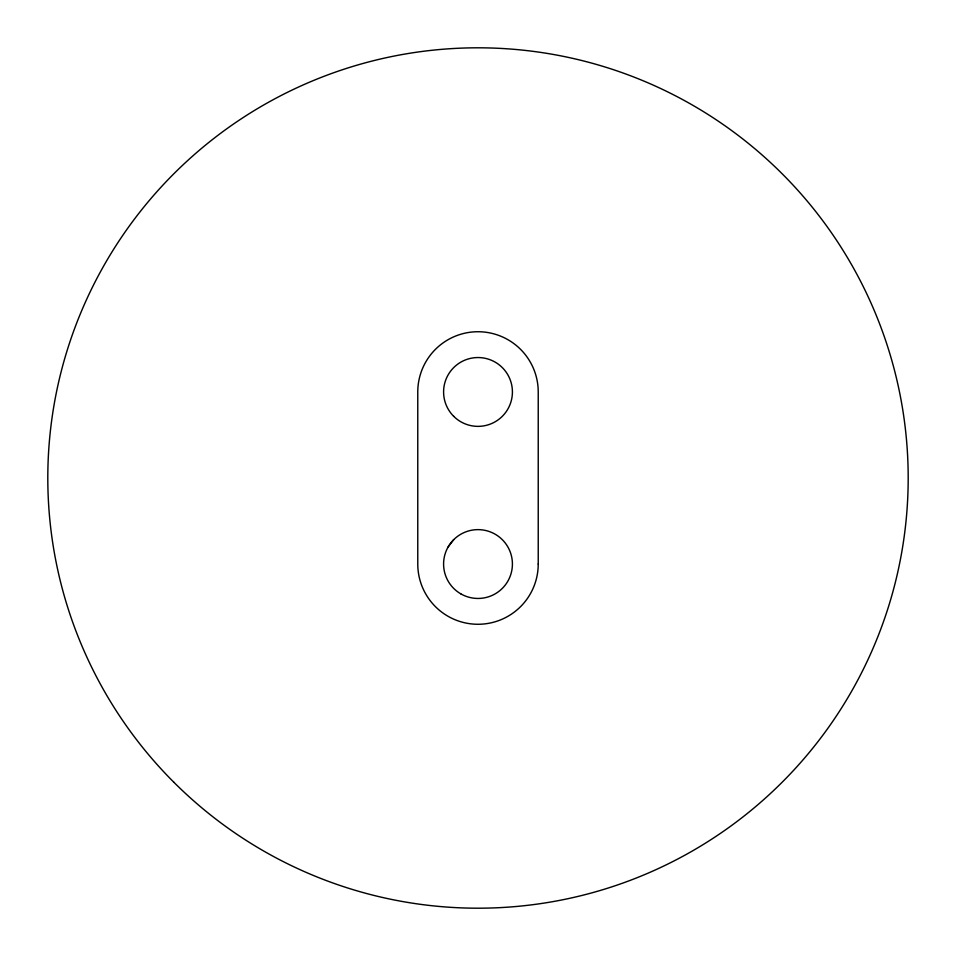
<?xml version="1.0" encoding="UTF-8"?>
<svg xmlns="http://www.w3.org/2000/svg" width="956" height="956" viewBox="0 0 956 956"><rect width="100%" height="100%" fill="white"/><g stroke="black" fill="none" stroke-linecap="round" stroke-linejoin="round"><path stroke-width="1.43" d="M448.197 546.832L453.67 539.71M538.228 564.04L538.228 391.96A60.228 60.228 0 0 0 478 331.732A60.228 60.228 0 0 0 417.772 391.96L417.772 564.04A60.228 60.228 0 0 0 478 624.268A60.228 60.228 0 0 0 538.228 564.04M173.801 782.199A430.2 430.2 0 0 0 893.537 589.338A430.2 430.2 0 0 0 366.662 62.463A430.2 430.2 0 0 0 173.801 782.199M460.792 593.843A34.416 34.416 0 0 0 512.416 564.04A34.416 34.416 0 0 0 460.792 534.237A34.416 34.416 0 0 0 460.792 593.843M453.67 416.29A34.416 34.416 0 0 0 511.245 400.863A34.416 34.416 0 0 0 469.097 358.715A34.416 34.416 0 0 0 453.67 416.29"/></g></svg>
